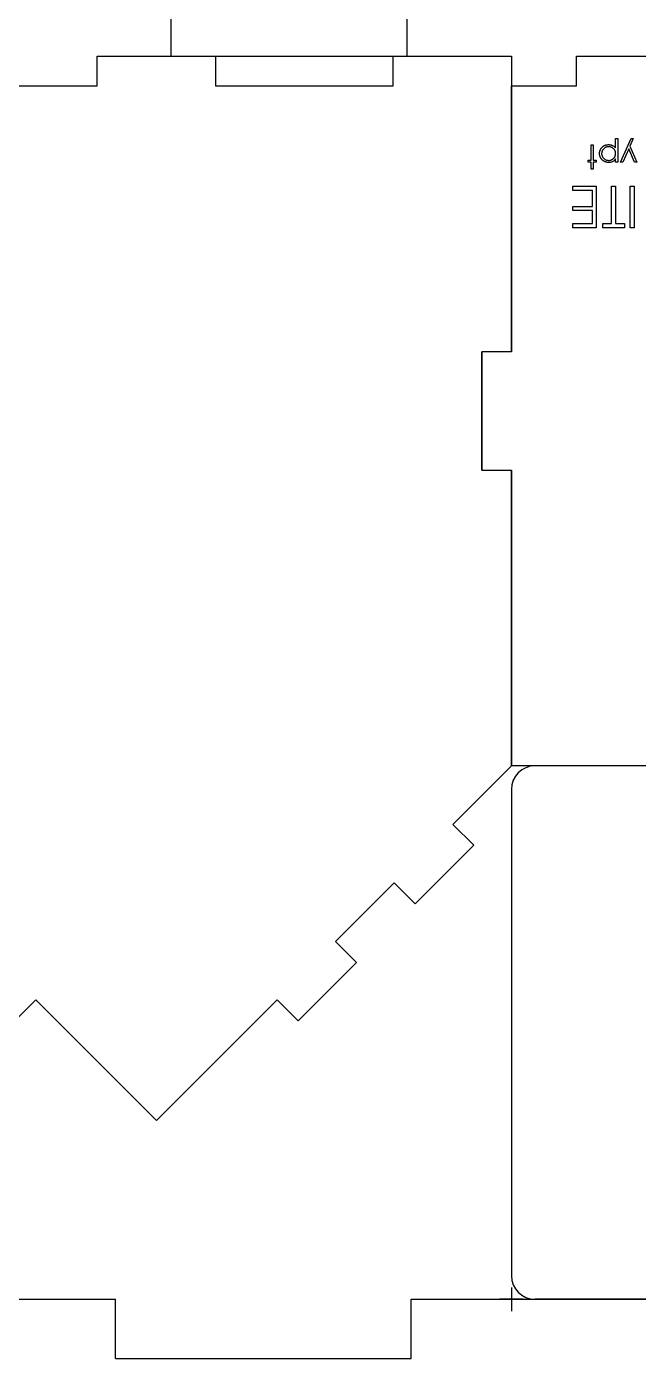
# Model space of a CAD drawing. Header units: millimetres. Extents: x 0 to 1201, y 0 to 800.
# Drawn here: x 112.5 to 164.2, y 385.3 to 497.9 of the extents above; entities that cross this region are included whole.
import ezdxf

# ---------------------------------------------------------------- set-up
doc = ezdxf.new("R2010")
doc.units = ezdxf.units.MM
doc.layers.add('SLD-0', color=179, linetype='Continuous')

# ---------------------------------------------------------------- blocks, each defined once
blk = doc.blocks.new('1- Side opposite')
at = {"color": 179, "linetype": 'Continuous', "lineweight": 25}
for p, q in [((0, 60), (75, 60)), ((75, 60), (75, 35)), ((77.5, 35), (75, 35)), ((77.5, 35), (77.5, 25)), ((75, 25), (77.5, 25)), ((75, 25), (75, 2.5)), ((64.63, 14.5), (64.95, 14.5)), ((64.63, 11), (64.63, 14.5)), ((64.95, 14.5), (64.95, 11)), ((65.44, 14.5), (67.28, 14.5)), ((65.44, 14.14), (65.44, 14.5)), ((66.2, 14.14), (65.44, 14.14)), ((66.2, 11), (66.2, 14.14)), ((66.52, 14.14), (66.52, 11)), ((67.28, 14.14), (66.52, 14.14)), ((67.28, 14.5), (67.28, 14.14)), ((67.82, 14.5), (69.79, 14.5)), ((67.82, 11), (67.82, 14.5)), ((68.13, 14.14), (68.13, 13.06)), ((69.79, 14.14), (68.13, 14.14)), ((69.79, 14.5), (69.79, 14.14)), ((68.13, 13.06), (69.79, 13.06)), ((68.13, 12.71), (68.13, 11.36)), ((69.79, 12.71), (68.13, 12.71)), ((69.79, 13.06), (69.79, 12.71)), ((68.13, 11.36), (69.79, 11.36)), ((69.79, 11.36), (69.79, 11)), ((64.95, 11), (64.63, 11)), ((66.52, 11), (66.2, 11)), ((69.79, 11), (67.82, 11)), ((68.08, 9.55), (68.26, 9.55)), ((68.08, 8.96), (68.08, 9.55)), ((68.26, 9.55), (68.26, 8.96)), ((64.39, 8.96), (64.59, 8.96)), ((64.98, 7.62), (64.39, 8.96)), ((64.59, 8.96), (65.08, 7.84)), ((65.78, 8.96), (64.88, 6.96)), ((65.08, 7.84), (65.58, 8.96)), ((65.58, 8.96), (65.78, 8.96)), ((66.01, 8.96), (66.19, 8.96)), ((66.01, 6.96), (66.01, 8.96)), ((66.19, 8.96), (66.19, 8.69)), ((67.83, 8.96), (68.08, 8.96)), ((67.83, 8.78), (67.83, 8.96)), ((68.08, 8.78), (67.83, 8.78)), ((68.08, 7.5), (68.08, 8.78)), ((68.26, 8.96), (68.52, 8.96)), ((68.26, 8.78), (68.26, 7.5)), ((68.52, 8.78), (68.26, 8.78)), ((68.52, 8.96), (68.52, 8.78)), ((64.69, 6.96), (64.98, 7.62)), ((64.88, 6.96), (64.69, 6.96)), ((66.19, 6.96), (66.01, 6.96)), ((66.19, 7.76), (66.19, 6.96)), ((68.26, 7.5), (68.08, 7.5)), ((75, 2.5), (69.5, 2.5)), ((69.5, 2.5), (69.5, 0)), ((69.5, 0), (61.5, 0))]:
    blk.add_line(p, q, dxfattribs=at)
for points, knots in [([(66.19, 8.69), (66.21, 8.72), (66.24, 8.76), (66.31, 8.83), (66.37, 8.88), (66.45, 8.92), (66.52, 8.95), (66.6, 8.97), (66.69, 8.98), (66.75, 8.99), (66.78, 8.99)], [0, 0, 0, 0, 0.1353598, 0.2630447, 0.3860611, 0.5057707, 0.625178, 0.7461477, 0.8705381, 1, 1, 1, 1]), ([(66.78, 8.81), (66.76, 8.81), (66.72, 8.81), (66.66, 8.8), (66.6, 8.79), (66.55, 8.77), (66.5, 8.74), (66.45, 8.71), (66.4, 8.68), (66.36, 8.64), (66.32, 8.6), (66.28, 8.55), (66.25, 8.51), (66.23, 8.46), (66.21, 8.4), (66.2, 8.35), (66.19, 8.29), (66.19, 8.25), (66.19, 8.23)], [0, 0, 0, 0, 0.0660441, 0.1300237, 0.1923741, 0.2538843, 0.3148961, 0.3758058, 0.4382422, 0.5015913, 0.5648808, 0.6265333, 0.6875158, 0.7481059, 0.8087955, 0.8708215, 0.9343711, 1, 1, 1, 1]), ([(66.19, 8.23), (66.19, 8.2), (66.19, 8.15), (66.2, 8.07), (66.23, 8), (66.26, 7.93), (66.3, 7.87), (66.35, 7.82), (66.41, 7.77), (66.48, 7.73), (66.55, 7.69), (66.63, 7.67), (66.7, 7.66), (66.75, 7.65), (66.78, 7.65)], [0, 0, 0, 0, 0.08644, 0.169344, 0.251061, 0.332326, 0.413189, 0.494299, 0.576654, 0.661785, 0.747765, 0.831967, 0.915299, 1, 1, 1, 1]), ([(66.78, 8.99), (66.8, 8.99), (66.85, 8.98), (66.93, 8.97), (67, 8.96), (67.07, 8.93), (67.14, 8.9), (67.2, 8.86), (67.26, 8.82), (67.32, 8.77), (67.37, 8.71), (67.42, 8.65), (67.46, 8.59), (67.49, 8.52), (67.52, 8.46), (67.53, 8.38), (67.54, 8.31), (67.55, 8.26), (67.55, 8.23)], [0, 0, 0, 0, 0.065081, 0.128636, 0.190653, 0.252125, 0.313446, 0.375227, 0.438498, 0.503285, 0.56801, 0.630879, 0.692154, 0.752552, 0.813191, 0.873985, 0.936258, 1, 1, 1, 1]), ([(67.37, 8.23), (67.37, 8.26), (67.36, 8.31), (67.35, 8.38), (67.32, 8.45), (67.29, 8.52), (67.25, 8.59), (67.19, 8.64), (67.14, 8.69), (67.07, 8.73), (67, 8.77), (66.93, 8.79), (66.85, 8.8), (66.8, 8.81), (66.78, 8.81)], [0, 0, 0, 0, 0.081994, 0.163349, 0.245826, 0.330367, 0.415198, 0.497941, 0.580476, 0.66374, 0.747513, 0.830399, 0.914076, 1, 1, 1, 1]), ([(67.55, 8.23), (67.55, 8.21), (67.54, 8.16), (67.53, 8.08), (67.52, 8.01), (67.49, 7.94), (67.46, 7.87), (67.42, 7.81), (67.38, 7.75), (67.32, 7.7), (67.27, 7.64), (67.21, 7.6), (67.14, 7.56), (67.08, 7.53), (67.01, 7.5), (66.94, 7.49), (66.86, 7.48), (66.81, 7.48), (66.78, 7.47)], [0, 0, 0, 0, 0.064921, 0.128034, 0.189574, 0.25058, 0.311733, 0.37325, 0.435763, 0.500346, 0.564949, 0.627528, 0.689157, 0.749865, 0.81076, 0.8723, 0.935413, 1, 1, 1, 1]), ([(66.78, 7.65), (66.8, 7.65), (66.85, 7.66), (66.93, 7.67), (67, 7.7), (67.07, 7.73), (67.13, 7.77), (67.19, 7.82), (67.24, 7.88), (67.29, 7.94), (67.32, 8.01), (67.35, 8.08), (67.36, 8.16), (67.37, 8.21), (67.37, 8.23)], [0, 0, 0, 0, 0.08342, 0.165574, 0.248159, 0.332033, 0.416257, 0.499525, 0.583039, 0.668596, 0.754035, 0.83692, 0.9183, 1, 1, 1, 1]), ([(66.78, 7.47), (66.75, 7.48), (66.7, 7.48), (66.61, 7.49), (66.53, 7.51), (66.46, 7.55), (66.38, 7.59), (66.31, 7.64), (66.25, 7.7), (66.21, 7.74), (66.19, 7.76)], [0, 0, 0, 0, 0.126841, 0.250548, 0.37123, 0.492116, 0.613401, 0.737997, 0.866132, 1, 1, 1, 1])]:
    blk.add_open_spline(points, degree=3, knots=knots, dxfattribs=at)
blk = doc.blocks.new('1- Back-2')
at = {"color": 179, "linetype": 'Continuous', "lineweight": 25}
for p, q in [((19.8, 79.8), (30, 90)), ((30, 90), (40.2, 79.8)), ((13.08, 76.62), (18.03, 81.57)), ((18.03, 81.57), (19.8, 79.8)), ((40.2, 79.8), (41.97, 81.57)), ((41.97, 81.57), (46.92, 76.62)), ((14.85, 74.85), (13.08, 76.62)), ((46.92, 76.62), (45.15, 74.85)), ((9.9, 69.9), (14.85, 74.85)), ((45.15, 74.85), (50.1, 69.9)), ((3.18, 66.72), (8.13, 71.67)), ((8.13, 71.67), (9.9, 69.9)), ((50.1, 69.9), (51.87, 71.67)), ((51.87, 71.67), (56.82, 66.72)), ((4.95, 64.95), (3.18, 66.72)), ((56.82, 66.72), (55.05, 64.95)), ((0, 60), (4.95, 64.95)), ((55.05, 64.95), (60, 60)), ((0, 35), (0, 60)), ((60, 60), (60, 35)), ((2.5, 35), (0, 35)), ((2.5, 25), (2.5, 35)), ((60, 35), (57.5, 35)), ((57.5, 35), (57.5, 25)), ((0, 25), (2.5, 25)), ((0, 0), (0, 25)), ((57.5, 25), (60, 25)), ((60, 25), (60, 0)), ((10, 2.5), (10, 0)), ((25, 2.5), (10, 2.5)), ((25, 0), (25, 2.5)), ((35, 2.5), (35, 0)), ((50, 2.5), (35, 2.5)), ((50, 0), (50, 2.5)), ((10, 0), (0, 0)), ((35, 0), (25, 0)), ((60, 0), (50, 0))]:
    blk.add_line(p, q, dxfattribs=at)
blk = doc.blocks.new('4- Side')
at = {"color": 179, "linetype": 'Continuous', "lineweight": 25}
for p, q in [((65, 5), (65, 0)), ((85, 0), (85, 5)), ((65, 0), (85, 0))]:
    blk.add_line(p, q, dxfattribs=at)
blk = doc.blocks.new('1- Middle Box with back locker')
at = {"color": 179, "linetype": 'Continuous', "lineweight": 25}
for p, q in [((390, 215), (390, 195)), ((385, 195), (390, 195)), ((385, 195), (385, 170)), ((385, 170), (390, 170)), ((390, 170), (390, 150))]:
    blk.add_line(p, q, dxfattribs=at)

msp = doc.modelspace()

# ---------------------------------------------------------------- linework, layer by layer
at = {"layer": 'SLD-0'}
for p, q in [((226.496, 435.387), (155.496, 435.387)), ((153.496, 433.387), (153.496, 392.285)), ((153.496, 391.285), (153.496, 389.285)), ((154.496, 390.285), (152.496, 390.285)), ((226.496, 390.285), (155.496, 390.285))]:
    msp.add_line(p, q, dxfattribs=at)
for centre, start, end in [((155.496, 433.387), 90, 180), ((155.496, 392.285), 180, 270)]:
    msp.add_arc(centre, 2, start, end, dxfattribs=at)

# ---------------------------------------------------------------- block references
at = {"color": 7, "linetype": 'Continuous'}
msp.add_blockref('4- Side', (59.702, 495.387), dxfattribs=at)
for name, p, rotation in [('1- Back-2', (153.496, 495.387), 180), ('1- Side opposite', (228.496, 495.387), 180), ('1- Middle Box with back locker', (315.026, 0.285), 90)]:
    msp.add_blockref(name, p, dxfattribs=dict(at, rotation=rotation))

doc.saveas('drawing.dxf')
